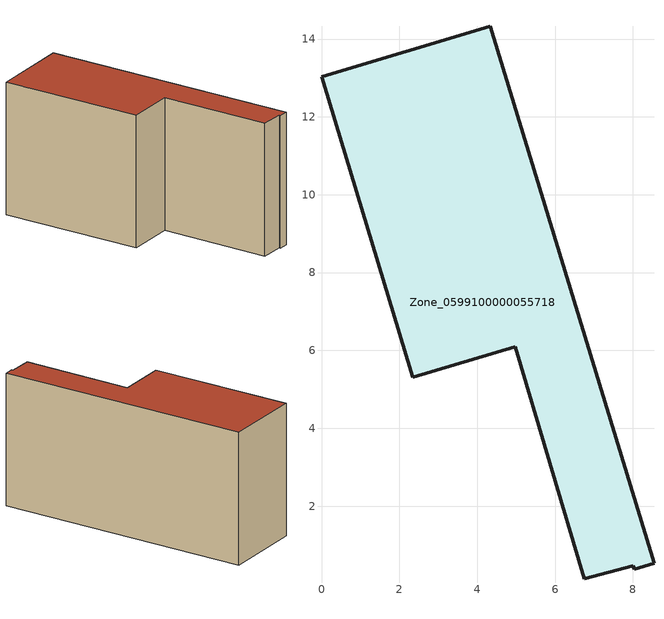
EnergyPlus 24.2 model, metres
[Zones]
Zone_0599100000055718
 floor ground (C_G): 4.98,6.1 2.34,5.31 0,13.03 4.34,14.33 8.54,0.53 8.03,0.38 8.01,0.46 6.75,0.13 z0
 wall outside (C_F): 4.34,14.33 0,13.03 2.34,5.31 4.98,6.1 6.75,0.13 8.01,0.46 8.03,0.38 8.54,0.53 4.34,14.33 z0:7.54
 roof outside (C_R): 6.75,0.13 8.01,0.46 8.03,0.38 8.54,0.53 4.34,14.33 0,13.03 2.34,5.31 4.98,6.1 z7.54
[BUILDING]
Pand.0599100000055718: North Axis=0; Terrain=City; Loads Convergence Tolerance Value=0.04; Temperature Convergence Tolerance Value=0.4; Solar Distribution=FullExterior; Maximum Number of Warmup Days=25; Minimum Number of Warmup Days=1
[Site:Location]
Rotterdam.The.Hague.AP_ZH_NLD Design_Conditions: Latitude=51.96; Longitude=4.45; Time Zone=1; Elevation=-4.5
[SITE:GROUNDTEMPERATURE:BUILDINGSURFACE]
18, 18, 18, 18, 18, 18, 18, 18, 18, 18, 18, 18
[MATERIAL] Thermal Absorptance=0.9; Solar Absorptance=0.7; Visible Absorptance=0.7
Name | Roughness | Thickness | Conductivity | Density | Specific Heat
G.TI.1946 | MediumSmooth | 0.15 | 1 | 540 | 1210
F.TI.1946 | Rough | 0.3 | 0.857143 | 1920 | 840
R.TI.1946 | MediumRough | 0.2 | 0.1 | 1500 | 1000
[CONSTRUCTION]
C_G: G.TI.1946
C_F: F.TI.1946
C_R: R.TI.1946
[ZONE]
Zone_0599100000055718: Type=1; Multiplier=1; Ceiling Height=Autocalculate; Volume=Autocalculate; Floor Area=autocalculate; Part of Total Floor Area=Yes
[ZONEINFILTRATION:DESIGNFLOWRATE]
Infil_Zone_0599100000055718: Zone or ZoneList or Space or SpaceList=Zone_0599100000055718; Schedule=AlwaysOn; Design Flow Rate Calculation Method=Flow/Area; Flow Rate per Floor Area=0.003; Constant Term Coefficient=1; Temperature Term Coefficient=0; Velocity Term Coefficient=0; Velocity Squared Term Coefficient=0
[HVACTEMPLATE:ZONE:IDEALLOADSAIRSYSTEM]
Zone_0599100000055718: Maximum Heating Supply Air Temperature=50; Minimum Cooling Supply Air Temperature=13; Maximum Heating Supply Air Humidity Ratio=0.0156; Minimum Cooling Supply Air Humidity Ratio=0.0077; Heating Limit=NoLimit; Cooling Limit=NoLimit; Dehumidification Control Type=ConstantSensibleHeatRatio; Cooling Sensible Heat Ratio=0.7; Dehumidification Setpoint=60; Humidification Control Type=None; Humidification Setpoint=30; Outdoor Air Method=None; Outdoor Air Flow Rate per Person=0.00944; Outdoor Air Flow Rate per Zone Floor Area=0; Outdoor Air Flow Rate per Zone=0; Demand Controlled Ventilation Type=None; Outdoor Air Economizer Type=NoEconomizer; Heat Recovery Type=None; Sensible Heat Recovery Effectiveness=0.7; Latent Heat Recovery Effectiveness=0.65
[ZONECONTROL:THERMOSTAT]
ThermostatControl_Zone_0599100000055718: Zone or ZoneList=Zone_0599100000055718; Control Type Schedule=DualSetpointControlType; Control 1=Thermostat_Zone_0599100000055718; Temperature Difference Between Cutout And Setpoint=0
[THERMOSTATSETPOINT:DUALSETPOINT]
Thermostat_Zone_0599100000055718: Heating Setpoint Temperature Schedule=HeatingSetpoint_Zone_0599100000055718; Cooling Setpoint Temperature Schedule=CoolingSetpoint_Zone_0599100000055718
[SCHEDULE:COMPACT]
HeatingSetpoint_Zone_0599100000055718: Through: 12/31, For: AllDays, Until: 24:00, 21
CoolingSetpoint_Zone_0599100000055718: Through: 12/31, For: AllDays, Until: 24:00, 24
DualSetpointControlType: Through: 12/31, For: AllDays, Until: 24:00, 4
AlwaysOn: Through: 12/31, For: AllDays, Until: 24:00, 1
